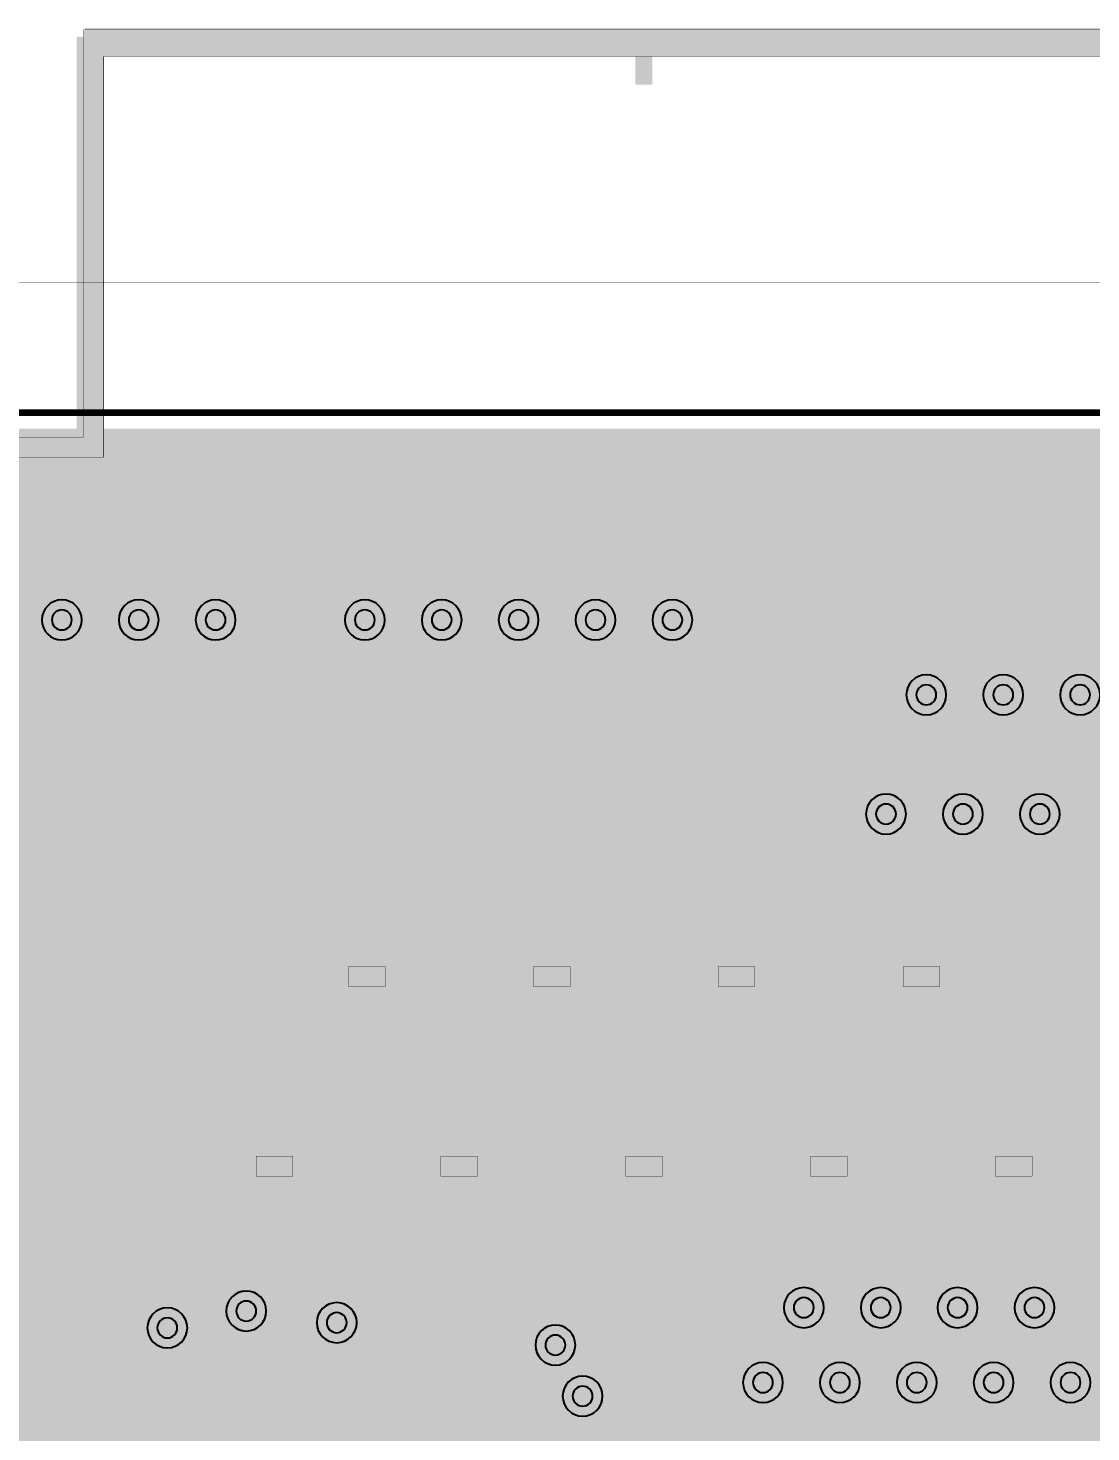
# Model space of a CAD drawing. Header units: millimetres. Extents: x -2 to 135, y -2 to 106.
# Drawn here: x 77.33 to 93.26, y 84.63 to 105.66 of the extents above; entities that cross this region are included whole.
import ezdxf

# ---------------------------------------------------------------- set-up
doc = ezdxf.new("R2010")
doc.units = ezdxf.units.MM
doc.header["$MEASUREMENT"] = 0
for name, color, linetype, true_color in [('Board-Outline-Layer', 7, 'Continuous', 0xff00ff), ('Bottom-Layer', 7, 'Continuous', 0x0000ff), ('Bottom-Paste-Mask-Layer', 7, 'Continuous', 0x800000), ('Bottom-Silkscreen-Layer', 7, 'Continuous', 0x66cc33), ('Bottom-Solder-Mask-Layer', 7, 'Continuous', 0xaa00ff), ('Document-Layer', 7, 'Continuous', 0x6464ff), ('Hole-Layer', 7, 'Continuous', 0x222222), ('Multi-Layer', 7, 'Continuous', 0xc0c0c0), ('Pin-Soldering-Layer', 7, 'Continuous', 0xcc9999), ('Top-Layer', 7, 'Continuous', 0xff0000), ('Top-Paste-Mask-Layer', 7, 'Continuous', 0x808080), ('Top-Silkscreen-Layer', 7, 'Continuous', 0xffcc00), ('Top-Solder-Mask-Layer', 7, 'Continuous', 0x800080)]:
    doc.layers.add(name, color=color, linetype=linetype, true_color=true_color)

msp = doc.modelspace()

# ---------------------------------------------------------------- hatches: boundary and pattern name
at = {"layer": 'Bottom-Layer'}
for points in [[(126.424, 0.358), (41.676, 0.358), (42.32, 1.129), (42.801, 2.011), (43.099, 2.97), (43.204, 3.969), (43.111, 4.969), (42.825, 5.932), (42.355, 6.82), (41.72, 7.598), (40.945, 8.237), (40.06, 8.713), (39.1, 9.005), (38.1, 9.104), (37.101, 9.005), (36.14, 8.713), (35.255, 8.237), (34.48, 7.598), (33.845, 6.82), (33.376, 5.932), (33.089, 4.969), (32.996, 3.969), (33.101, 2.97), (33.399, 2.011), (33.88, 1.129), (34.524, 0.358), (0.358, 0.358), (0.358, 99.542), (34.524, 99.542), (33.88, 98.771), (33.399, 97.889), (33.101, 96.93), (32.996, 95.931), (33.089, 94.931), (33.376, 93.968), (33.845, 93.081), (34.48, 92.302), (35.255, 91.663), (36.14, 91.188), (37.101, 90.895), (38.1, 90.796), (39.1, 90.895), (40.06, 91.188), (40.945, 91.663), (41.72, 92.302), (42.355, 93.081), (42.825, 93.968), (43.111, 94.931), (43.204, 95.931), (43.099, 96.93), (42.801, 97.889), (42.32, 98.771), (41.676, 99.542), (126.424, 99.542), (125.779, 98.77), (125.298, 97.886), (125, 96.924), (124.896, 95.923), (124.991, 94.922), (125.28, 93.958), (125.753, 93.069), (126.391, 92.291), (127.169, 91.653), (128.058, 91.18), (129.022, 90.891), (130.023, 90.796), (131.024, 90.9), (131.986, 91.198), (132.87, 91.679), (133.642, 92.324), (133.642, 7.576), (132.87, 8.221), (131.986, 8.702), (131.025, 9), (130.024, 9.104), (129.022, 9.009), (128.058, 8.72), (127.169, 8.247), (126.391, 7.609), (125.753, 6.831), (125.28, 5.943), (124.991, 4.979), (124.896, 3.977), (125, 2.976), (125.298, 2.015), (125.779, 1.131)], [(57.989, 36.654), (57.718, 36.267), (57.596, 35.812), (57.637, 35.342), (57.837, 34.914), (58.17, 34.581), (58.598, 34.382), (59.067, 34.34), (59.523, 34.463), (59.909, 34.733), (61.439, 36.263), (61.655, 36.544), (61.791, 36.872), (61.837, 37.223), (61.837, 82.103), (72.925, 93.19), (85.315, 93.19), (86.589, 91.916), (86.589, 91.452), (86.656, 91.032), (86.849, 90.654), (87.149, 90.353), (87.528, 90.16), (87.947, 90.094), (90.717, 90.094), (91.182, 90.176), (91.59, 90.412), (91.894, 90.773), (92.055, 91.216), (92.055, 91.688), (91.894, 92.131), (91.59, 92.492), (91.182, 92.728), (90.717, 92.81), (89.264, 92.81), (89.129, 93.149), (88.908, 93.439), (86.838, 95.509), (86.557, 95.725), (86.229, 95.86), (85.878, 95.906), (72.362, 95.906), (72.011, 95.86), (71.683, 95.725), (71.402, 95.509), (59.519, 83.626), (59.303, 83.344), (59.167, 83.017), (59.121, 82.665), (59.121, 37.786)], [(77.603, 82.504), (77.503, 82.172), (77.585, 81.836), (77.827, 81.588), (78.161, 81.497), (78.495, 81.588), (78.736, 81.836), (78.819, 82.172), (78.719, 82.504), (78.719, 88.283), (79.764, 89.329), (79.764, 87.712), (79.812, 87.533), (79.943, 87.402), (80.122, 87.354), (81.922, 87.354), (82.101, 87.402), (82.232, 87.533), (82.28, 87.712), (82.28, 89.512), (82.232, 89.691), (82.101, 89.822), (81.922, 89.87), (80.306, 89.87), (81.278, 90.843), (81.307, 90.809), (81.365, 90.734), (81.369, 90.728), (81.374, 90.723), (81.445, 90.638), (81.456, 90.626), (81.466, 90.615), (81.48, 90.602), (81.884, 90.308), (82.371, 90.194), (82.863, 90.279), (83.284, 90.549), (83.566, 90.962), (83.665, 91.452), (83.566, 91.942), (83.284, 92.354), (82.863, 92.625), (82.371, 92.71), (81.884, 92.596), (81.48, 92.302), (81.466, 92.289), (81.456, 92.277), (81.445, 92.266), (81.374, 92.181), (81.369, 92.175), (81.365, 92.17), (81.307, 92.095), (81.26, 92.039), (81.249, 92.028), (81.241, 92.021), (81.236, 92.018), (81.233, 92.016), (81.225, 92.014), (81.207, 92.012), (81.17, 92.01), (81.098, 92.01), (80.885, 91.968), (80.703, 91.847), (77.766, 88.909), (77.645, 88.728), (77.603, 88.514)], [(83.919, 91.452), (84.015, 90.97), (84.288, 90.562), (84.696, 90.29), (85.177, 90.194), (85.659, 90.29), (86.067, 90.562), (86.34, 90.97), (86.436, 91.452), (86.34, 91.933), (86.067, 92.342), (85.659, 92.614), (85.177, 92.71), (84.696, 92.614), (84.288, 92.342), (84.015, 91.933)], [(81.507, 91.452, 1), (83.307, 91.452, 1)], [(84.277, 91.452, 1), (86.077, 91.452, 1)], [(87.047, 91.452, 1), (88.847, 91.452, 1)], [(89.817, 91.452, 1), (91.617, 91.452, 1)], [(82.554, 88.336), (82.555, 88.326), (82.556, 88.316), (82.578, 88.169), (82.579, 88.16), (82.581, 88.15), (82.605, 88.03), (82.606, 88.025), (82.607, 88.02), (82.631, 87.916), (82.651, 87.821), (82.667, 87.722), (82.678, 87.598), (82.683, 87.426), (82.683, 78.679), (82.591, 78.435), (82.601, 78.174), (82.511, 78.174), (82.298, 78.132), (82.117, 78.011), (81.853, 77.747), (81.548, 77.583), (81.369, 77.287), (81.364, 76.941), (81.536, 76.641), (81.837, 76.469), (82.183, 76.473), (82.479, 76.653), (82.643, 76.958), (82.743, 77.058), (83.99, 77.058), (84.204, 77.1), (84.385, 77.221), (86.957, 79.793), (87.078, 79.974), (87.12, 80.188), (87.12, 87.374), (87.122, 87.411), (87.125, 87.429), (87.127, 87.438), (87.129, 87.442), (87.131, 87.445), (87.138, 87.453), (87.149, 87.464), (87.206, 87.511), (87.281, 87.57), (87.286, 87.574), (87.291, 87.578), (87.376, 87.65), (87.388, 87.66), (87.399, 87.671), (87.412, 87.684), (87.706, 88.089), (87.82, 88.575), (87.735, 89.068), (87.465, 89.489), (87.052, 89.771), (86.562, 89.87), (86.072, 89.771), (85.66, 89.489), (85.39, 89.068), (85.305, 88.575), (85.418, 88.089), (85.712, 87.684), (85.726, 87.671), (85.737, 87.66), (85.749, 87.65), (85.834, 87.578), (85.839, 87.574), (85.844, 87.57), (85.919, 87.511), (85.975, 87.464), (85.986, 87.453), (85.993, 87.445), (85.997, 87.441), (85.998, 87.438), (86, 87.429), (86.003, 87.411), (86.004, 87.374), (86.004, 80.419), (83.899, 78.314), (83.876, 78.504), (83.799, 78.679), (83.799, 87.084), (83.8, 87.112), (83.803, 87.133), (83.808, 87.156), (83.816, 87.181), (83.827, 87.207), (83.839, 87.232), (83.854, 87.257), (83.87, 87.28), (83.887, 87.301), (83.904, 87.32), (83.922, 87.335), (83.938, 87.347), (83.953, 87.356), (83.966, 87.363), (83.977, 87.366), (83.998, 87.371), (84.452, 87.541), (84.808, 87.87), (85.014, 88.31), (85.037, 88.794), (84.876, 89.252), (84.553, 89.614), (84.117, 89.828), (83.633, 89.86), (83.172, 89.707), (82.804, 89.391), (82.583, 88.959), (82.542, 88.475)], [(80.122, 87.712), (80.122, 89.512), (81.922, 89.512), (81.922, 87.712)], [(82.892, 88.612, 1), (84.692, 88.612, 1)], [(85.662, 88.612, 1), (87.462, 88.612, 1)], [(88.432, 88.612, 1), (90.232, 88.612, 1)], [(91.202, 88.612, 1), (93.002, 88.612, 1)]]:
    msp.add_hatch(color=256, dxfattribs=at).paths.add_polyline_path(points)
at = {"layer": 'Bottom-Paste-Mask-Layer'}
for points in [[(81.507, 91.452, 1), (83.307, 91.452, 1)], [(84.277, 91.452, 1), (86.077, 91.452, 1)], [(87.047, 91.452, 1), (88.847, 91.452, 1)], [(89.817, 91.452, 1), (91.617, 91.452, 1)], [(80.122, 87.712), (80.122, 89.512), (81.922, 89.512), (81.922, 87.712)], [(82.892, 88.612, 1), (84.692, 88.612, 1)], [(85.662, 88.612, 1), (87.462, 88.612, 1)], [(88.432, 88.612, 1), (90.232, 88.612, 1)], [(91.202, 88.612, 1), (93.002, 88.612, 1)]]:
    msp.add_hatch(color=256, dxfattribs=at).paths.add_polyline_path(points)
at = {"layer": 'Bottom-Solder-Mask-Layer'}
for points in [[(81.456, 91.452, 1), (83.358, 91.452, 1)], [(84.226, 91.452, 1), (86.128, 91.452, 1)], [(86.996, 91.452, 1), (88.898, 91.452, 1)], [(89.766, 91.452, 1), (91.668, 91.452, 1)], [(80.071, 87.661), (80.071, 89.563), (81.973, 89.563), (81.973, 87.661)], [(82.841, 88.612, 1), (84.743, 88.612, 1)], [(85.611, 88.612, 1), (87.513, 88.612, 1)], [(88.381, 88.612, 1), (90.283, 88.612, 1)], [(91.151, 88.612, 1), (93.053, 88.612, 1)]]:
    msp.add_hatch(color=256, dxfattribs=at).paths.add_polyline_path(points)
at = {"layer": 'Document-Layer'}
msp.add_hatch(color=256, dxfattribs=at).paths.add_polyline_path([(71.162, 99.532), (71.962, 99.532), (71.962, 105.532), (76.162, 105.532), (76.162, 99.532), (78.162, 99.532), (78.162, 105.632), (95.062, 105.632), (95.062, 99.532), (96.962, 99.532), (96.962, 105.632), (101.362, 105.632), (101.362, 99.532), (101.062, 99.532), (101.062, 105.332), (97.262, 105.332), (97.262, 99.232), (94.662, 99.232), (94.662, 105.232), (78.462, 105.232), (78.462, 99.232), (75.862, 99.232), (75.862, 105.232), (72.262, 105.232), (72.262, 99.232), (71.162, 99.232)])
at = {"layer": 'Hole-Layer'}
for points in [[(81.857, 91.452, 1), (82.957, 91.452, 1)], [(84.627, 91.452, 1), (85.727, 91.452, 1)], [(87.397, 91.452, 1), (88.497, 91.452, 1)], [(90.167, 91.452, 1), (91.267, 91.452, 1)], [(80.472, 88.612, 1), (81.572, 88.612, 1)], [(83.242, 88.612, 1), (84.342, 88.612, 1)], [(86.012, 88.612, 1), (87.112, 88.612, 1)], [(88.782, 88.612, 1), (89.882, 88.612, 1)], [(91.552, 88.612, 1), (92.652, 88.612, 1)]]:
    msp.add_hatch(color=256, dxfattribs=at).paths.add_polyline_path(points)
at = {"layer": 'Multi-Layer'}
for points in [[(81.507, 91.452, 1), (83.307, 91.452, 1)], [(81.507, 91.452, 1), (83.307, 91.452, 1)], [(81.507, 91.452, 1), (83.307, 91.452, 1)], [(84.277, 91.452, 1), (86.077, 91.452, 1)], [(84.277, 91.452, 1), (86.077, 91.452, 1)], [(84.277, 91.452, 1), (86.077, 91.452, 1)], [(87.047, 91.452, 1), (88.847, 91.452, 1)], [(87.047, 91.452, 1), (88.847, 91.452, 1)], [(87.047, 91.452, 1), (88.847, 91.452, 1)], [(89.817, 91.452, 1), (91.617, 91.452, 1)], [(89.817, 91.452, 1), (91.617, 91.452, 1)], [(89.817, 91.452, 1), (91.617, 91.452, 1)], [(80.122, 87.712), (80.122, 89.512), (81.922, 89.512), (81.922, 87.712)], [(80.122, 87.712), (80.122, 89.512), (81.922, 89.512), (81.922, 87.712)], [(80.122, 87.712), (80.122, 89.512), (81.922, 89.512), (81.922, 87.712)], [(82.892, 88.612, 1), (84.692, 88.612, 1)], [(82.892, 88.612, 1), (84.692, 88.612, 1)], [(82.892, 88.612, 1), (84.692, 88.612, 1)], [(85.662, 88.612, 1), (87.462, 88.612, 1)], [(85.662, 88.612, 1), (87.462, 88.612, 1)], [(85.662, 88.612, 1), (87.462, 88.612, 1)], [(88.432, 88.612, 1), (90.232, 88.612, 1)], [(88.432, 88.612, 1), (90.232, 88.612, 1)], [(88.432, 88.612, 1), (90.232, 88.612, 1)], [(91.202, 88.612, 1), (93.002, 88.612, 1)], [(91.202, 88.612, 1), (93.002, 88.612, 1)], [(91.202, 88.612, 1), (93.002, 88.612, 1)]]:
    msp.add_hatch(color=256, dxfattribs=at).paths.add_polyline_path(points)
at = {"layer": 'Pin-Soldering-Layer'}
for points in [[(82.132, 91.302), (82.682, 91.302), (82.682, 91.602), (82.132, 91.602)], [(84.902, 91.302), (85.452, 91.302), (85.452, 91.602), (84.902, 91.602)], [(87.672, 91.302), (88.222, 91.302), (88.222, 91.602), (87.672, 91.602)], [(90.442, 91.302), (90.992, 91.302), (90.992, 91.602), (90.442, 91.602)], [(80.747, 88.462), (81.297, 88.462), (81.297, 88.762), (80.747, 88.762)], [(83.517, 88.462), (84.067, 88.462), (84.067, 88.762), (83.517, 88.762)], [(86.287, 88.462), (86.837, 88.462), (86.837, 88.762), (86.287, 88.762)], [(89.057, 88.462), (89.607, 88.462), (89.607, 88.762), (89.057, 88.762)], [(91.827, 88.462), (92.377, 88.462), (92.377, 88.762), (91.827, 88.762)]]:
    msp.add_hatch(color=256, dxfattribs=at).paths.add_polyline_path(points)
at = {"layer": 'Top-Layer'}
for points in [[(126.424, 0.358), (41.676, 0.358), (42.32, 1.129), (42.801, 2.011), (43.099, 2.97), (43.204, 3.969), (43.111, 4.969), (42.825, 5.932), (42.355, 6.82), (41.72, 7.598), (40.945, 8.237), (40.06, 8.713), (39.1, 9.005), (38.1, 9.104), (37.101, 9.005), (36.14, 8.713), (35.255, 8.237), (34.48, 7.598), (33.845, 6.82), (33.376, 5.932), (33.089, 4.969), (32.996, 3.969), (33.101, 2.97), (33.399, 2.011), (33.88, 1.129), (34.524, 0.358), (0.358, 0.358), (0.358, 99.542), (34.524, 99.542), (33.88, 98.771), (33.399, 97.889), (33.101, 96.93), (32.996, 95.931), (33.089, 94.931), (33.376, 93.968), (33.845, 93.081), (34.48, 92.302), (35.255, 91.663), (36.14, 91.188), (37.101, 90.895), (38.1, 90.796), (39.1, 90.895), (40.06, 91.188), (40.945, 91.663), (41.72, 92.302), (42.355, 93.081), (42.825, 93.968), (43.111, 94.931), (43.204, 95.931), (43.099, 96.93), (42.801, 97.889), (42.32, 98.771), (41.676, 99.542), (126.424, 99.542), (125.779, 98.77), (125.298, 97.886), (125, 96.924), (124.896, 95.923), (124.991, 94.922), (125.28, 93.958), (125.753, 93.069), (126.391, 92.291), (127.169, 91.653), (128.058, 91.18), (129.022, 90.891), (130.023, 90.796), (131.024, 90.9), (131.986, 91.198), (132.87, 91.679), (133.642, 92.324), (133.642, 7.576), (132.87, 8.221), (131.986, 8.702), (131.025, 9), (130.024, 9.104), (129.022, 9.009), (128.058, 8.72), (127.169, 8.247), (126.391, 7.609), (125.753, 6.831), (125.28, 5.943), (124.991, 4.979), (124.896, 3.977), (125, 2.976), (125.298, 2.015), (125.779, 1.131)], [(64.666, 91.687), (64.463, 91.364), (64.42, 90.984), (64.547, 90.624), (64.817, 90.354), (65.177, 90.228), (65.557, 90.27), (65.88, 90.473), (69.454, 94.047), (87.561, 94.047), (87.889, 94.113), (88.167, 94.299), (90.147, 96.278), (105.318, 96.278), (105.448, 96.275), (105.574, 96.268), (105.699, 96.257), (105.819, 96.242), (106.055, 96.205), (106.266, 96.162), (106.319, 96.149), (106.563, 96.059), (106.822, 96.028), (107.322, 96.028), (107.347, 96.028), (107.372, 96.029), (107.425, 96.029), (107.478, 96.024), (107.536, 96.013), (107.596, 95.997), (107.651, 95.977), (107.697, 95.955), (107.729, 95.935), (107.758, 95.911), (108.117, 95.552), (108.117, 93.161), (108.094, 93.164), (108.072, 93.164), (106.072, 93.164), (105.893, 93.116), (105.762, 92.985), (105.714, 92.806), (105.714, 91.306), (105.762, 91.127), (105.893, 90.996), (106.072, 90.948), (106.324, 90.948), (105.707, 90.33), (105.586, 90.149), (105.543, 89.936), (105.543, 86.188), (105.503, 86.009), (105.391, 85.864), (105.295, 85.74), (105.261, 85.588), (105.261, 84.572), (105.326, 84.365), (105.499, 84.234), (105.531, 84.21), (105.543, 84.172), (105.544, 84.141), (105.547, 84.111), (105.5, 83.982), (105.407, 83.881), (105.299, 83.754), (105.261, 83.592), (105.261, 82.576), (105.296, 82.42), (105.396, 82.296), (105.49, 82.19), (105.542, 82.058), (105.499, 81.911), (105.42, 81.78), (105.364, 81.676), (105.344, 81.56), (105.344, 80.798), (105.392, 80.618), (105.523, 80.487), (105.702, 80.439), (106.515, 80.439), (106.694, 80.487), (106.825, 80.618), (106.873, 80.798), (106.873, 81.56), (106.854, 81.676), (106.798, 81.78), (106.719, 81.912), (106.675, 82.06), (106.726, 82.194), (106.818, 82.305), (106.86, 82.349), (106.895, 82.399), (107.026, 82.267), (107.206, 82.218), (107.464, 82.218), (107.676, 82.186), (107.867, 82.091), (108.423, 81.536), (108.423, 80.209), (108.323, 79.877), (108.405, 79.541), (108.647, 79.293), (108.981, 79.202), (109.315, 79.293), (109.556, 79.541), (109.639, 79.877), (109.539, 80.209), (109.539, 81.767), (109.497, 81.981), (109.376, 82.162), (108.657, 82.88), (108.562, 83.072), (108.53, 83.283), (108.53, 83.592), (108.482, 83.771), (108.351, 83.903), (108.172, 83.95), (107.206, 83.95), (107.026, 83.902), (106.895, 83.77), (106.856, 83.825), (106.807, 83.872), (106.704, 84.002), (106.667, 84.164), (106.667, 84.182), (106.666, 84.2), (106.681, 84.221), (106.704, 84.234), (106.814, 84.297), (106.895, 84.394), (107.026, 84.262), (107.206, 84.213), (108.172, 84.213), (108.351, 84.261), (108.482, 84.393), (108.53, 84.572), (108.53, 85.588), (108.496, 85.74), (108.4, 85.864), (108.287, 86.009), (108.247, 86.188), (108.247, 88.588), (109.07, 89.411), (109.191, 89.592), (109.233, 89.805), (109.233, 95.783), (109.191, 95.997), (109.07, 96.178), (108.547, 96.7), (108.523, 96.729), (108.503, 96.761), (108.481, 96.807), (108.461, 96.862), (108.445, 96.922), (108.434, 96.98), (108.429, 97.033), (108.429, 97.086), (108.36, 97.525), (108.123, 97.902), (107.758, 98.155), (107.322, 98.244), (106.822, 98.244), (106.563, 98.214), (106.319, 98.124), (106.266, 98.111), (106.055, 98.068), (105.819, 98.03), (105.699, 98.015), (105.574, 98.004), (105.448, 97.997), (105.318, 97.994), (89.791, 97.994), (89.463, 97.929), (89.185, 97.743), (87.205, 95.763), (69.652, 95.763), (69.653, 95.78), (69.653, 95.797), (69.653, 97.797), (69.605, 97.976), (69.474, 98.107), (69.295, 98.155), (67.795, 98.155), (67.616, 98.107), (67.485, 97.976), (67.437, 97.797), (67.437, 95.797), (67.485, 95.618), (67.616, 95.487), (67.795, 95.439), (68.418, 95.439)], [(81.149, 91.452), (81.245, 90.97), (81.518, 90.562), (81.926, 90.29), (82.407, 90.194), (82.889, 90.29), (83.297, 90.562), (83.57, 90.97), (83.665, 91.452), (83.57, 91.933), (83.297, 92.342), (82.889, 92.614), (82.407, 92.71), (81.926, 92.614), (81.518, 92.342), (81.245, 91.933)], [(83.919, 91.452), (84.015, 90.97), (84.288, 90.562), (84.696, 90.29), (85.177, 90.194), (85.659, 90.29), (86.067, 90.562), (86.34, 90.97), (86.436, 91.452), (86.34, 91.933), (86.067, 92.342), (85.659, 92.614), (85.177, 92.71), (84.696, 92.614), (84.288, 92.342), (84.015, 91.933)], [(86.689, 91.452), (86.785, 90.97), (87.058, 90.562), (87.466, 90.29), (87.947, 90.194), (88.429, 90.29), (88.837, 90.562), (89.11, 90.97), (89.205, 91.452), (89.11, 91.933), (88.837, 92.342), (88.429, 92.614), (87.947, 92.71), (87.466, 92.614), (87.058, 92.342), (86.785, 91.933)], [(89.459, 91.452), (89.555, 90.97), (89.828, 90.562), (90.236, 90.29), (90.717, 90.194), (91.199, 90.29), (91.607, 90.562), (91.88, 90.97), (91.976, 91.452), (91.88, 91.933), (91.607, 92.342), (91.199, 92.614), (90.717, 92.71), (90.236, 92.614), (89.828, 92.342), (89.555, 91.933)], [(81.507, 91.452, 1), (83.307, 91.452, 1)], [(84.277, 91.452, 1), (86.077, 91.452, 1)], [(87.047, 91.452, 1), (88.847, 91.452, 1)], [(89.817, 91.452, 1), (91.617, 91.452, 1)], [(81.336, 76.061), (81.164, 76.353), (80.87, 76.521), (80.531, 76.521), (80.237, 76.353), (80.066, 76.061), (79.894, 76.353), (79.6, 76.521), (79.261, 76.521), (78.967, 76.353), (78.796, 76.061), (78.624, 76.353), (78.33, 76.521), (77.991, 76.521), (77.697, 76.353), (77.526, 76.061), (77.373, 76.333), (77.112, 76.505), (76.801, 76.537), (76.511, 76.422), (76.305, 76.187), (76.231, 75.884), (76.231, 74.515), (76.246, 74.377), (76.289, 74.246), (76.291, 74.236), (76.307, 74.164), (76.32, 74.083), (76.329, 73.999), (76.332, 73.908), (76.332, 73.174), (76.246, 73.159), (76.159, 73.155), (75.816, 73.155), (75.637, 73.107), (75.506, 72.975), (75.458, 72.796), (75.458, 71.846), (75.506, 71.667), (75.637, 71.536), (75.816, 71.488), (76.966, 71.488), (77.145, 71.536), (77.277, 71.667), (77.325, 71.846), (77.325, 72.189), (77.334, 72.356), (77.362, 72.521), (77.427, 72.665), (77.449, 72.821), (77.449, 73.908), (77.452, 73.999), (77.461, 74.083), (77.475, 74.164), (77.49, 74.236), (77.492, 74.246), (77.511, 74.291), (77.526, 74.338), (77.541, 74.291), (77.559, 74.246), (77.561, 74.236), (77.577, 74.164), (77.59, 74.083), (77.599, 73.999), (77.603, 73.908), (77.603, 73.45), (77.645, 73.236), (77.766, 73.055), (77.798, 73.024), (77.737, 72.917), (77.716, 72.796), (77.716, 71.846), (77.764, 71.667), (77.895, 71.536), (78.074, 71.488), (79.224, 71.488), (79.403, 71.536), (79.535, 71.667), (79.583, 71.846), (79.583, 72.796), (79.579, 72.843), (79.57, 72.889), (79.867, 72.592), (79.962, 72.401), (79.994, 72.189), (79.994, 71.846), (80.042, 71.667), (80.173, 71.536), (80.352, 71.488), (81.502, 71.488), (81.681, 71.536), (81.813, 71.667), (81.861, 71.846), (81.861, 72.796), (81.838, 72.92), (81.775, 73.029), (82.076, 73.029), (82.196, 72.882), (82.292, 72.719), (82.292, 71.846), (82.34, 71.667), (82.471, 71.536), (82.65, 71.488), (83.8, 71.488), (83.98, 71.536), (84.111, 71.667), (84.159, 71.846), (84.159, 72.796), (84.111, 72.975), (83.98, 73.107), (83.8, 73.155), (83.591, 73.187), (83.401, 73.283), (82.702, 73.982), (82.605, 74.059), (82.493, 74.113), (82.56, 74.22), (82.606, 74.338), (82.758, 74.066), (83.019, 73.894), (83.33, 73.862), (83.62, 73.976), (83.826, 74.211), (83.9, 74.515), (83.9, 75.884), (83.885, 76.021), (83.843, 76.153), (83.84, 76.162), (83.825, 76.235), (83.811, 76.315), (83.802, 76.399), (83.799, 76.491), (83.799, 77.981), (83.843, 78.065), (83.875, 78.154), (83.957, 78.135), (84.041, 78.129), (85.391, 78.129), (86.462, 77.059), (86.643, 76.938), (86.856, 76.895), (86.873, 76.895), (87.062, 76.858), (87.223, 76.753), (87.338, 76.677), (87.473, 76.651), (88.362, 76.651), (88.541, 76.699), (88.672, 76.83), (88.72, 77.009), (88.72, 77.898), (88.66, 78.096), (88.501, 78.228), (88.66, 78.36), (88.72, 78.558), (88.72, 79.447), (88.694, 79.582), (88.618, 79.698), (88.513, 79.858), (88.476, 80.047), (88.476, 80.115), (88.433, 80.329), (88.312, 80.51), (87.757, 81.065), (87.576, 81.186), (87.362, 81.229), (86.683, 81.229), (86.577, 81.229), (86.488, 81.233), (86.44, 81.238), (86.44, 81.355), (86.366, 81.657), (86.162, 81.892), (85.874, 82.007), (85.564, 81.977), (85.302, 81.809), (85.148, 81.539), (85.13, 81.604), (85.121, 81.632), (85.11, 81.659), (85.079, 81.728), (85.068, 81.749), (85.056, 81.77), (85.015, 81.835), (85.005, 81.85), (84.994, 81.865), (84.989, 81.872), (84.95, 81.928), (84.905, 81.979), (84.747, 82.137), (84.066, 82.818), (84.168, 82.944), (84.204, 83.101), (84.204, 83.99), (84.156, 84.169), (84.025, 84.3), (83.846, 84.348), (82.957, 84.348), (82.778, 84.3), (82.647, 84.169), (82.599, 83.99), (82.599, 83.101), (82.65, 82.917), (82.788, 82.785), (82.829, 82.747), (82.843, 82.693), (82.886, 82.48), (83.007, 82.298), (83.293, 82.012), (82.996, 81.967), (82.75, 81.795), (82.606, 81.532), (82.591, 81.578), (82.572, 81.624), (82.57, 81.634), (82.555, 81.706), (82.541, 81.787), (82.532, 81.87), (82.529, 81.962), (82.529, 82.91), (82.486, 83.123), (82.365, 83.304), (82.227, 83.443), (82.132, 83.634), (82.1, 83.846), (82.1, 84.028), (82.052, 84.207), (81.921, 84.338), (81.742, 84.386), (80.853, 84.386), (80.654, 84.326), (80.522, 84.166), (80.39, 84.326), (80.192, 84.386), (79.303, 84.386), (79.124, 84.338), (78.993, 84.207), (78.945, 84.028), (78.945, 83.4), (78.567, 83.778), (78.441, 83.948), (78.37, 84.147), (78.246, 84.355), (78.019, 84.437), (77.13, 84.437), (76.951, 84.389), (76.819, 84.258), (76.771, 84.079), (76.771, 83.19), (76.819, 83.011), (76.951, 82.88), (77.13, 82.832), (77.898, 82.832), (77.929, 82.807), (77.96, 82.782), (77.708, 82.633), (77.546, 82.39), (77.505, 82.1), (77.594, 81.821), (77.59, 81.787), (77.577, 81.706), (77.561, 81.634), (77.559, 81.624), (77.542, 81.582), (77.528, 81.539), (77.512, 81.6), (77.504, 81.625), (77.495, 81.65), (77.464, 81.721), (77.455, 81.741), (77.444, 81.761), (77.405, 81.829), (77.399, 81.838), (77.393, 81.848), (77.346, 81.928), (77.285, 82), (76.531, 82.754), (76.35, 82.875), (76.136, 82.917), (75.45, 82.917), (75.113, 83.253), (75.113, 84.168), (78.999, 88.054), (79.522, 88.054), (79.65, 88.032), (79.764, 87.97), (79.764, 87.712), (79.812, 87.533), (79.943, 87.402), (80.122, 87.354), (81.922, 87.354), (82.101, 87.402), (82.232, 87.533), (82.28, 87.712), (82.28, 89.512), (82.232, 89.691), (82.101, 89.822), (81.922, 89.87), (80.122, 89.87), (79.943, 89.822), (79.812, 89.691), (79.764, 89.512), (79.764, 89.254), (79.65, 89.192), (79.522, 89.17), (78.768, 89.17), (78.555, 89.128), (78.373, 89.007), (74.161, 84.794), (74.04, 84.613), (73.997, 84.399), (73.997, 83.022), (74.04, 82.809), (74.161, 82.628), (74.824, 81.964), (75.005, 81.844), (75.218, 81.801), (75.905, 81.801), (76.043, 81.664), (76.086, 81.618), (76.124, 81.572), (76.158, 81.526), (76.187, 81.48), (76.208, 81.438), (76.222, 81.402), (76.229, 81.374), (76.231, 81.34), (76.231, 79.986), (76.305, 79.683), (76.511, 79.447), (76.801, 79.333), (77.112, 79.365), (77.373, 79.537), (77.526, 79.809), (77.697, 79.517), (77.991, 79.349), (78.33, 79.349), (78.624, 79.517), (78.796, 79.809), (78.967, 79.517), (79.261, 79.349), (79.6, 79.349), (79.894, 79.517), (80.066, 79.809), (80.237, 79.517), (80.531, 79.349), (80.87, 79.349), (81.164, 79.517), (81.336, 79.809), (81.507, 79.517), (81.801, 79.349), (82.14, 79.349), (82.434, 79.517), (82.606, 79.809), (82.628, 79.744), (82.656, 79.681), (82.659, 79.669), (82.671, 79.609), (82.679, 79.548), (82.683, 79.477), (82.727, 79.269), (82.846, 79.093), (82.998, 78.942), (82.761, 78.781), (82.615, 78.535), (82.587, 78.251), (82.683, 77.981), (82.683, 76.491), (82.679, 76.399), (82.67, 76.315), (82.657, 76.235), (82.641, 76.162), (82.639, 76.153), (82.621, 76.107), (82.606, 76.061), (82.591, 76.107), (82.572, 76.153), (82.57, 76.162), (82.555, 76.235), (82.541, 76.315), (82.532, 76.399), (82.529, 76.491), (82.529, 76.712), (82.656, 77.033), (82.602, 77.374), (82.384, 77.642), (82.06, 77.762), (81.72, 77.701), (81.458, 77.477), (81.345, 77.151), (81.413, 76.812), (81.413, 76.491), (81.409, 76.399), (81.4, 76.315), (81.387, 76.235), (81.371, 76.162), (81.369, 76.153), (81.351, 76.107)], [(82.534, 88.612), (82.63, 88.131), (82.903, 87.722), (83.311, 87.45), (83.792, 87.354), (84.274, 87.45), (84.682, 87.722), (84.955, 88.131), (85.051, 88.612), (84.955, 89.093), (84.682, 89.502), (84.274, 89.774), (83.792, 89.87), (83.311, 89.774), (82.903, 89.502), (82.63, 89.093)], [(85.304, 88.612), (85.4, 88.131), (85.673, 87.722), (86.081, 87.45), (86.562, 87.354), (87.044, 87.45), (87.452, 87.722), (87.725, 88.131), (87.82, 88.612), (87.725, 89.093), (87.452, 89.502), (87.044, 89.774), (86.562, 89.87), (86.081, 89.774), (85.673, 89.502), (85.4, 89.093)], [(80.122, 87.712), (80.122, 89.512), (81.922, 89.512), (81.922, 87.712)], [(82.892, 88.612, 1), (84.692, 88.612, 1)], [(85.662, 88.612, 1), (87.462, 88.612, 1)], [(88.432, 88.612, 1), (90.232, 88.612, 1)], [(91.202, 88.612, 1), (93.002, 88.612, 1)]]:
    msp.add_hatch(color=256, dxfattribs=at).paths.add_polyline_path(points)
at = {"layer": 'Top-Paste-Mask-Layer'}
for points in [[(81.507, 91.452, 1), (83.307, 91.452, 1)], [(84.277, 91.452, 1), (86.077, 91.452, 1)], [(87.047, 91.452, 1), (88.847, 91.452, 1)], [(89.817, 91.452, 1), (91.617, 91.452, 1)], [(80.122, 87.712), (80.122, 89.512), (81.922, 89.512), (81.922, 87.712)], [(82.892, 88.612, 1), (84.692, 88.612, 1)], [(85.662, 88.612, 1), (87.462, 88.612, 1)], [(88.432, 88.612, 1), (90.232, 88.612, 1)], [(91.202, 88.612, 1), (93.002, 88.612, 1)]]:
    msp.add_hatch(color=256, dxfattribs=at).paths.add_polyline_path(points)
at = {"layer": 'Top-Solder-Mask-Layer'}
for points in [[(81.456, 91.452, 1), (83.358, 91.452, 1)], [(84.226, 91.452, 1), (86.128, 91.452, 1)], [(86.996, 91.452, 1), (88.898, 91.452, 1)], [(89.766, 91.452, 1), (91.668, 91.452, 1)], [(80.071, 87.661), (80.071, 89.563), (81.973, 89.563), (81.973, 87.661)], [(82.841, 88.612, 1), (84.743, 88.612, 1)], [(85.611, 88.612, 1), (87.513, 88.612, 1)], [(88.381, 88.612, 1), (90.283, 88.612, 1)], [(91.151, 88.612, 1), (93.053, 88.612, 1)]]:
    msp.add_hatch(color=256, dxfattribs=at).paths.add_polyline_path(points)

# ---------------------------------------------------------------- linework, layer by layer
at = {"layer": 'Board-Outline-Layer', "const_width": 0.1}
msp.add_lwpolyline([(0, 0), (0, 99.9), (134, 99.9), (134, 0)], close=True, dxfattribs=at)
at = {"layer": 'Bottom-Layer', "const_width": 0.00508}
msp.add_lwpolyline([(-2.201, -1.996), (-2.201, 101.841), (135.093, 101.841), (135.093, -1.996)], close=True, dxfattribs=at)
at = {"layer": 'Bottom-Layer'}
for points, const_width in [([(85.878, 94.548), (72.362, 94.548)], 2), ([(87.947, 92.479), (85.878, 94.548)], 2), ([(87.947, 91.452), (87.947, 92.479)], 2), ([(90.717, 91.452), (87.947, 91.452)], 2), ([(78.161, 88.514), (81.098, 91.452)], 0.4), ([(81.098, 91.452), (82.407, 91.452)], 0.4), ([(83.241, 88.06), (83.792, 88.612)], 0.4), ([(86.562, 80.188), (86.562, 88.612)], 0.4), ([(78.161, 82.155), (78.161, 88.514)], 0.4), ([(83.241, 78.33), (83.241, 88.06)], 0.4)]:
    msp.add_lwpolyline(points, dxfattribs=dict(at, const_width=const_width))
at = {"layer": 'Bottom-Silkscreen-Layer', "const_width": 0.254}
for points in [[(94.932, 105.532), (78.182, 105.532)], [(78.182, 105.532), (78.182, 99.532)], [(94.932, 105.532), (78.182, 105.532)], [(78.182, 105.532), (78.182, 99.532)], [(86.557, 104.812), (86.557, 105.512)], [(86.557, 104.812), (86.557, 105.512)], [(101.962, 99.532), (71.162, 99.532)], [(101.962, 99.532), (71.162, 99.532)], [(71.162, 87.032), (101.962, 87.032)], [(71.162, 87.032), (101.962, 87.032)]]:
    msp.add_lwpolyline(points, dxfattribs=at)
at = {"layer": 'Document-Layer', "const_width": 0.00508}
msp.add_lwpolyline([(94.662, 105.232), (78.462, 105.232), (78.462, 99.232), (75.862, 99.232), (75.862, 105.232), (72.262, 105.232), (72.262, 99.232), (71.162, 99.232), (71.162, 99.532), (71.962, 99.532), (71.962, 105.532), (76.162, 105.532), (76.162, 99.532), (78.162, 99.532), (78.162, 105.632), (95.062, 105.632)], dxfattribs=at)
at = {"layer": 'Hole-Layer'}
for points in [[(77.685, 96.793, 1), (77.985, 96.793), (77.985, 96.793, 1), (77.685, 96.793)], [(78.837, 96.793, 1), (79.137, 96.793), (79.137, 96.793, 1), (78.837, 96.793)], [(79.99, 96.793, 1), (80.29, 96.793), (80.29, 96.793, 1), (79.99, 96.793)], [(82.226, 96.793, 1), (82.526, 96.793), (82.526, 96.793, 1), (82.226, 96.793)], [(83.378, 96.793, 1), (83.678, 96.793), (83.678, 96.793, 1), (83.378, 96.793)], [(84.531, 96.793, 1), (84.831, 96.793), (84.831, 96.793, 1), (84.531, 96.793)], [(85.683, 96.793, 1), (85.983, 96.793), (85.983, 96.793, 1), (85.683, 96.793)], [(86.835, 96.793, 1), (87.135, 96.793), (87.135, 96.793, 1), (86.835, 96.793)], [(90.641, 95.671, 1), (90.941, 95.671), (90.941, 95.671, 1), (90.641, 95.671)], [(91.794, 95.671, 1), (92.094, 95.671), (92.094, 95.671, 1), (91.794, 95.671)], [(92.946, 95.671, 1), (93.246, 95.671), (93.246, 95.671, 1), (92.946, 95.671)], [(90.037, 93.885, 1), (90.337, 93.885), (90.337, 93.885, 1), (90.037, 93.885)], [(91.19, 93.885, 1), (91.49, 93.885), (91.49, 93.885, 1), (91.19, 93.885)], [(92.342, 93.885, 1), (92.642, 93.885), (92.642, 93.885, 1), (92.342, 93.885)], [(80.449, 86.44, 1), (80.749, 86.44), (80.749, 86.44, 1), (80.449, 86.44)], [(88.805, 86.491, 1), (89.105, 86.491), (89.105, 86.491, 1), (88.805, 86.491)], [(89.958, 86.491, 1), (90.258, 86.491), (90.258, 86.491, 1), (89.958, 86.491)], [(91.11, 86.491, 1), (91.41, 86.491), (91.41, 86.491, 1), (91.11, 86.491)], [(92.262, 86.491, 1), (92.562, 86.491), (92.562, 86.491, 1), (92.262, 86.491)], [(79.266, 86.188, 1), (79.566, 86.188), (79.566, 86.188, 1), (79.266, 86.188)], [(81.805, 86.266, 1), (82.105, 86.266), (82.105, 86.266, 1), (81.805, 86.266)], [(85.082, 85.93, 1), (85.382, 85.93), (85.382, 85.93, 1), (85.082, 85.93)], [(88.193, 85.369, 1), (88.493, 85.369), (88.493, 85.369, 1), (88.193, 85.369)], [(89.346, 85.369, 1), (89.646, 85.369), (89.646, 85.369, 1), (89.346, 85.369)], [(90.498, 85.369, 1), (90.798, 85.369), (90.798, 85.369, 1), (90.498, 85.369)], [(91.65, 85.369, 1), (91.95, 85.369), (91.95, 85.369, 1), (91.65, 85.369)], [(92.802, 85.369, 1), (93.102, 85.369), (93.102, 85.369, 1), (92.802, 85.369)], [(85.49, 85.165, 1), (85.79, 85.165), (85.79, 85.165, 1), (85.49, 85.165)]]:
    msp.add_lwpolyline(points, format="xyb", dxfattribs=at)
at = {"layer": 'Multi-Layer'}
for points in [[(77.535, 96.793, 1), (78.135, 96.793, 1)], [(78.687, 96.793, 1), (79.287, 96.793, 1)], [(79.84, 96.793, 1), (80.44, 96.793, 1)], [(82.076, 96.793, 1), (82.676, 96.793, 1)], [(83.228, 96.793, 1), (83.828, 96.793, 1)], [(84.381, 96.793, 1), (84.981, 96.793, 1)], [(85.533, 96.793, 1), (86.133, 96.793, 1)], [(86.685, 96.793, 1), (87.285, 96.793, 1)], [(90.491, 95.671, 1), (91.091, 95.671, 1)], [(91.644, 95.671, 1), (92.244, 95.671, 1)], [(92.796, 95.671, 1), (93.396, 95.671, 1)], [(89.887, 93.885, 1), (90.487, 93.885, 1)], [(91.04, 93.885, 1), (91.64, 93.885, 1)], [(92.192, 93.885, 1), (92.792, 93.885, 1)], [(80.299, 86.44, 1), (80.899, 86.44, 1)], [(88.655, 86.491, 1), (89.255, 86.491, 1)], [(89.808, 86.491, 1), (90.408, 86.491, 1)], [(90.96, 86.491, 1), (91.56, 86.491, 1)], [(92.112, 86.491, 1), (92.712, 86.491, 1)], [(79.116, 86.188, 1), (79.716, 86.188, 1)], [(81.655, 86.266, 1), (82.255, 86.266, 1)], [(84.932, 85.93, 1), (85.532, 85.93, 1)], [(88.043, 85.369, 1), (88.643, 85.369, 1)], [(89.196, 85.369, 1), (89.796, 85.369, 1)], [(90.348, 85.369, 1), (90.948, 85.369, 1)], [(91.5, 85.369, 1), (92.1, 85.369, 1)], [(92.652, 85.369, 1), (93.252, 85.369, 1)], [(85.34, 85.165, 1), (85.94, 85.165, 1)]]:
    msp.add_lwpolyline(points, format="xyb", close=True, dxfattribs=at)
at = {"layer": 'Pin-Soldering-Layer', "const_width": 0.00508}
for points in [[(82.132, 91.302), (82.682, 91.302), (82.682, 91.602), (82.132, 91.602)], [(84.902, 91.302), (85.452, 91.302), (85.452, 91.602), (84.902, 91.602)], [(87.672, 91.302), (88.222, 91.302), (88.222, 91.602), (87.672, 91.602)], [(90.442, 91.302), (90.992, 91.302), (90.992, 91.602), (90.442, 91.602)], [(80.747, 88.462), (81.297, 88.462), (81.297, 88.762), (80.747, 88.762)], [(83.517, 88.462), (84.067, 88.462), (84.067, 88.762), (83.517, 88.762)], [(86.287, 88.462), (86.837, 88.462), (86.837, 88.762), (86.287, 88.762)], [(89.057, 88.462), (89.607, 88.462), (89.607, 88.762), (89.057, 88.762)], [(91.827, 88.462), (92.377, 88.462), (92.377, 88.762), (91.827, 88.762)]]:
    msp.add_lwpolyline(points, close=True, dxfattribs=at)
at = {"layer": 'Top-Layer', "const_width": 0.00508}
msp.add_lwpolyline([(-2.201, -1.996), (-2.201, 101.841), (135.093, 101.841), (135.093, -1.996)], close=True, dxfattribs=at)
at = {"layer": 'Top-Layer'}
for points, const_width in [([(87.561, 94.905), (89.791, 97.136)], 1), ([(89.791, 97.136), (107.072, 97.136)], 1), ([(69.098, 94.905), (87.561, 94.905)], 1), ([(74.555, 84.399), (78.768, 88.612)], 0.4), ([(78.768, 88.612), (81.022, 88.612)], 0.4)]:
    msp.add_lwpolyline(points, dxfattribs=dict(at, const_width=const_width))
at = {"layer": 'Top-Silkscreen-Layer', "const_width": 0.254}
msp.add_lwpolyline([(101.692, 24.617, -0.414), (97.799, 20.724), (48.098, 20.724, -0.102), (48.048, 20.734), (48.048, 20.734, -0.374), (44.446, 24.361), (44.446, 24.361, -0.092), (44.438, 24.407), (44.438, 95.085, -0.414), (48.331, 98.979, -0.02), (48.352, 98.979), (98.085, 98.979, -0.125), (98.146, 98.963, -0.369), (101.684, 95.345), (101.684, 95.345, -0.093), (101.692, 95.299), (101.692, 24.617)], format="xyb", dxfattribs=at)

doc.saveas('drawing.dxf')
